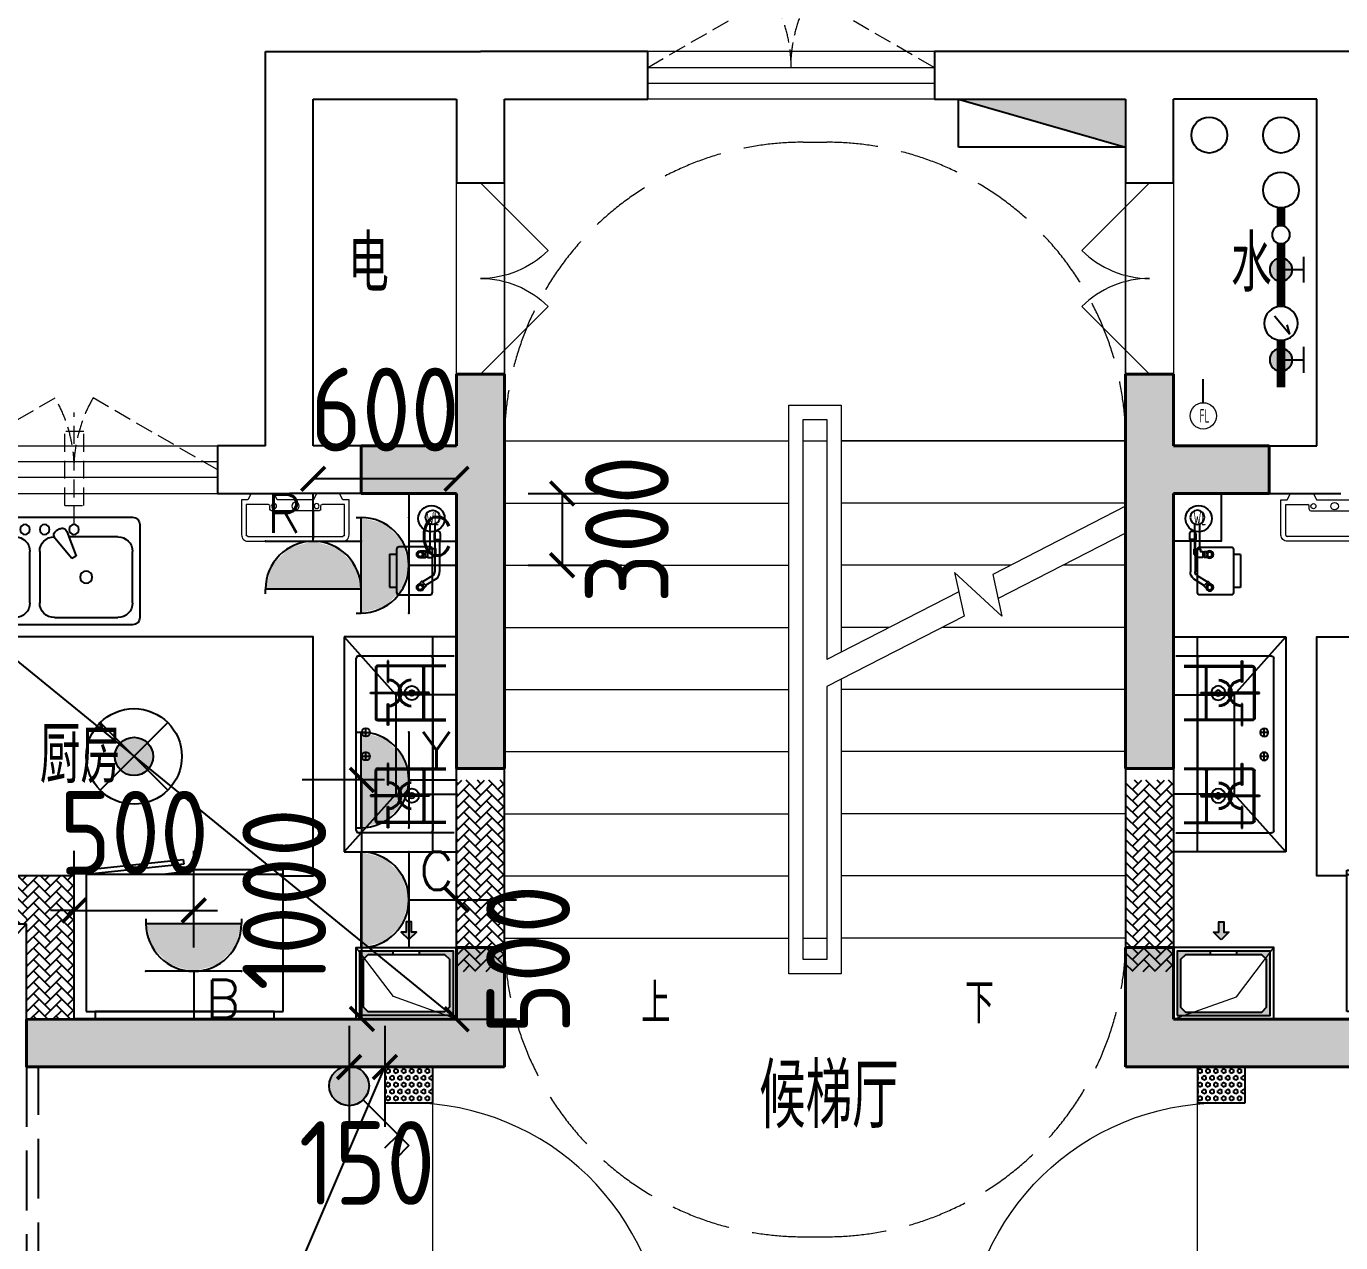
# Model space of a CAD drawing. Extents: x 3753737 to 4713801, y -857380 to 24339.
# Drawn here: x 4218312 to 4223813, y -701658 to -696568 of the extents above; entities that cross this region are included whole.
import ezdxf
from ezdxf.enums import TextEntityAlignment as Align

# ---------------------------------------------------------------- set-up
doc = ezdxf.new("R2010")
doc.units = 0
doc.header["$LTSCALE"] = 1000
doc.header["$MEASUREMENT"] = 0
for name, pattern in [('A户型$0$DASH', [0.35, 0.25, -0.1]), ('DASH', [0.35, 0.25, -0.1]), ('HIDDEN', [0.375, 0.25, -0.125])]:
    doc.linetypes.add(name, pattern=pattern)
doc.layers.get('0').update_dxf_attribs({"linetype": 'CONTINUOUS'})
doc.layers.get('Defpoints').update_dxf_attribs({"linetype": 'CONTINUOUS'})
for name, color, linetype in [('!!电气', 1, 'CONTINUOUS'), ('5fur', 175, 'CONTINUOUS'), ('AH-FURNITURE', 1, 'CONTINUOUS'), ('EQUIP-插座', 3, 'CONTINUOUS'), ('EQUIP-照明', 3, 'CONTINUOUS'), ('EQUIP_消火栓', 7, 'CONTINUOUS'), ('IP-bath&kitchen-JOHNSON', 4, 'CONTINUOUS'), ('LVTRY', 252, 'CONTINUOUS'), ('TEL_TEXT', 7, 'CONTINUOUS'), ('VPIPE-中水', 122, 'CONTINUOUS'), ('VPIPE-凝结', 150, 'CONTINUOUS'), ('VPIPE-消防', 1, 'TG_X'), ('VPIPE-给水', 3, 'TG_J'), ('WALL', 252, 'CONTINUOUS'), ('保温', 6, 'CONTINUOUS'), ('建筑-排气道', 252, 'CONTINUOUS'), ('污水', 3, 'CONTINUOUS'), ('给水', 4, 'CONTINUOUS')]:
    doc.layers.add(name, color=color, linetype=linetype)
for name, color, linetype, lineweight in [('COLUMN', 252, 'CONTINUOUS', 40), ('DIM_SYMB', 252, 'CONTINUOUS', 20), ('PUB_HATCH', 8, 'CONTINUOUS', 9), ('PUB_TEXT', 7, 'CONTINUOUS', 20), ('STAIR', 252, 'CONTINUOUS', 20), ('VPIPE-废水', 31, 'TG_F', 18), ('WINDOW', 146, 'CONTINUOUS', 20), ('平面-空调室内机', 176, 'CONTINUOUS', 9), ('平面-空调预留孔', 252, 'CONTINUOUS', 15), ('立面-洞口示意', 252, 'CONTINUOUS', 13)]:
    doc.layers.add(name, color=color, linetype=linetype, lineweight=lineweight)
doc.styles.add('_TCH_DIM', font='SIMPLEX', dxfattribs={"bigfont": 'GBCBIG'})
doc.styles.add('_TEL_DIM', font='SIMPLEX', dxfattribs={"width": 0.8, "height": 3.5, "bigfont": 'HZTXT'})
doc.styles.add('DIM_FONT', font='SIMPLEX', dxfattribs={"width": 0.7, "bigfont": 'GBCBIG'})
doc.styles.get("Standard").update_dxf_attribs({"font": 'gbenor.shx', "bigfont": 'gbcbig.shx'})
doc.styles.add('TG_LINETYPE', font='SIMPLEX', dxfattribs={"width": 0.8, "height": 3, "bigfont": 'HZTXT'})
doc.linetypes.add('TG_F', pattern='A,2,-0.3,["F",TG_LINETYPE,S=0.1,R=0,X=-0.23,Y=-0.15],0', length=2.3)
doc.linetypes.add('TG_J', pattern='A,2,-0.22,["J",TG_LINETYPE,S=0.1,R=0,X=-0.18,Y=-0.15],0', length=2.22)
doc.linetypes.add('TG_X', pattern='A,4,-0.3,["X",TG_LINETYPE,S=0.1,R=0,X=-0.23,Y=-0.15],0', length=4.3)
doc.dimstyles.get("Standard").update_dxf_attribs({"dimscale": 100, "dimtxt": 3.5, "dimasz": 1, "dimexe": 2.5, "dimexo": 3, "dimgap": 1.5, "dimtad": 1, "dimdec": 0, "dimzin": 0, "dimdsep": 46, "dimtxsty": 'Standard', "dimblk": 'ARCHTICK', "dimcen": 0.09, "dimadec": 0, "dimazin": 0, "dimtfac": 1, "dimtdec": 0, "dimtix": 1, "dimtmove": 2, "dimatfit": 3, "dimfxl": 1, "dimtolj": 1, "dimtzin": 0, "dimarcsym": 0})
pattern_1 = [(45, (0, 0), (0, 47.4157523), [100.584, -33.528]), (135, (23.708, 23.708), (3e-15, 47.4157523), [100.584, -33.528])]
pattern_2 = [(90, (0, 0), (-16.49778, 1e-15), [9.525, -19.05]), (210, (0, 0), (8.24889, -14.2874966), [9.525, -19.05]), (150, (6e-16, 9.525), (-8.24889, -14.2874966), [9.525, -19.05])]

# ---------------------------------------------------------------- blocks, each defined once
blk = doc.blocks.new('rtyg7uyhg')
at = {"layer": 'LVTRY'}
for p, q in [((193590.3, 45458.1), (193590.3, 45069.5)), ((194234.6, 45488.8), (193621, 45488.8)), ((193925.8, 45440.4), (193940.1, 45432.2)), ((194265.3, 45069.5), (194265.3, 45458.1)), ((193682.3, 45407), (193887.8, 45407)), ((193896.4, 45429.9), (193857.6, 45326.3)), ((193875.3, 45316), (193945.6, 45401.5)), ((194111.9, 45407), (194173.3, 45407)), ((193621, 45130.8), (193621, 45345.6)), ((194009.6, 45345.6), (194009.6, 45130.8)), ((194050.5, 45130.8), (194050.5, 45345.6)), ((194234.6, 45345.6), (194234.6, 45130.8)), ((193857.6, 45326.3), (193875.3, 45316)), ((193948.3, 45069.5), (193682.3, 45069.5)), ((194173.3, 45069.5), (194111.9, 45069.5)), ((193621, 45038.8), (194234.6, 45038.8))]:
    blk.add_line(p, q, dxfattribs=at)
for centre, radius in [((193866.4, 45437.7), 20.5), ((193989.2, 45437.7), 20.5), ((194071, 45437.7), 20.5), ((193815.3, 45238.2), 25.6), ((194137.5, 45238.2), 25.6)]:
    blk.add_circle(centre, radius, dxfattribs=at)
for centre, radius, start, end in [((193621, 45458.1), 30.7, 90, 180), ((193915.6, 45422.7), 20.5, 60, 159.4623), ((194234.6, 45458.1), 30.7, 360, 90), ((193682.3, 45345.6), 61.4, 90, 180), ((193929.8, 45414.5), 20.5, 320.5377, 60), ((193948.3, 45345.6), 61.4, 360, 90), ((194111.9, 45345.6), 61.4, 90, 180), ((194173.3, 45345.6), 61.4, 360, 90), ((193682.3, 45130.8), 61.4, 180, 270), ((193948.3, 45130.8), 61.4, 270, 360), ((194111.9, 45130.8), 61.4, 180, 270), ((194173.3, 45130.8), 61.4, 270, 360), ((193621, 45069.5), 30.7, 180, 270), ((194234.6, 45069.5), 30.7, 270, 360)]:
    blk.add_arc(centre, radius, start, end, dxfattribs=at)
at = {"layer": 'LVTRY', "style": 'DIM_FONT', "width": 0.8, "flags": 9}
for tag in ['YSIZE', 'XSIZE']:
    blk.add_attdef(tag, (193927.8, 45487.8), '', height=0.5, rotation=90, dxfattribs=at)
blk = doc.blocks.new('A$C60D053AF')
at = {"layer": 'AH-FURNITURE', "color": 8}
for p, q in [((232.5, -90), (128.3, -90)), ((232.5, -110), (128.3, -110)), ((192.5, -71), (327.6, -71)), ((192.5, -91), (327.6, -91)), ((341.7, -96.9), (370, -143.2)), ((355.9, -82.7), (384.2, -129)), ((245, -129.5), (245, -122.5)), ((265, -129.5), (265, -122.5)), ((255, -281), (255, -251)), ((393, -281), (393, -251)), ((255, -281), (393, -281))]:
    blk.add_line(p, q, dxfattribs=at)
for points in [[(170, -68, 1), (170, -94), (192.5, -94), (192.5, -68)], [(234, -251), (414, -251, 0.414214), (424, -241), (424, -111, 0.414214), (414, -101), (234, -101, 0.414214), (224, -111), (224, -241, 0.414214)], [(268, -122.5), (268, -107, 0.414214), (248, -87), (232.5, -87), (232.5, -113), (242, -113), (242, -122.5)], [(242, -152, 1), (268, -152), (268, -129.5), (242, -129.5)], [(383.8, -161.2, 1), (402.2, -142.8), (386.3, -126.9), (367.9, -145.3)]]:
    blk.add_lwpolyline(points, format="xyb", close=True, dxfattribs=at)
for centre, radius in [((100, -100), 30), ((255, -152), 15), ((255, -152), 10), ((393, -152), 15), ((393, -152), 10)]:
    blk.add_circle(centre, radius, dxfattribs=at)
for radius in [40, 20]:
    blk.add_arc((327.6, -111), radius, 45, 90, dxfattribs=at)
blk = doc.blocks.new('A-Kitchen-7')
at = {"layer": 'LVTRY'}
for p, q in [((-518.7, 779.7), (-7.2, 834.3)), ((-7.2, 834.3), (-3.6, 810.6)), ((-515, 756), (-518.7, 779.7)), ((-3.6, 810.6), (-515, 756)), ((-485.6, 760.5), (-484.9, 756)), ((-29.1, 767), (-112.1, 756)), ((-29.1, 767), (-35.2, 806.4)), ((515, 780), (0, 780)), ((0, 756), (0, 780)), ((515, 756), (515, 780)), ((515, 756), (-515, 756)), ((-515, 756), (-515, 40)), ((515, 40), (515, 756)), ((-515, 40), (515, 40))]:
    blk.add_line(p, q, dxfattribs=at)
blk.add_lwpolyline([(-468.9, 40), (-468.9, 0), (468.9, 0), (468.9, 40)], close=True, dxfattribs=at)
blk = doc.blocks.new('FRSDFDGDGDRGDR')
at = {"layer": '平面-空调预留孔', "color": 252}
for p, q in [((699612.3, 775044), (699612.3, 775441.2)), ((699618.9, 775447.8), (699746.3, 775447.8)), ((699746.3, 775447.8), (699746.3, 775355.4)), ((699719.9, 775342.2), (699719.9, 775143)), ((699726.5, 775348.8), (699739.7, 775348.8)), ((699726.5, 775136.4), (699739.7, 775136.4)), ((699746.3, 775129.8), (699746.3, 775037.4)), ((699746.3, 775037.4), (699618.9, 775037.4))]:
    blk.add_line(p, q, dxfattribs=at)
blk.add_lwpolyline([(699766.1, 775166.7), (699792.5, 775153.5), (699792.5, 775057.2), (699766.1, 775044), (699766.1, 775017.6), (699618.9, 775017.6, -0.414214), (699592.5, 775044), (699592.5, 775441.2, -0.414214), (699618.9, 775467.6), (699766.1, 775467.6), (699766.1, 775441.2), (699792.5, 775428), (699792.5, 775331.6), (699766.1, 775318.4)], format="xyb", close=True, dxfattribs=at)
for centre, radius in [((699739.7, 775331.6), 10.6), ((699739.7, 775243.2), 15.8), ((699739.7, 775153.5), 10.6)]:
    blk.add_circle(centre, radius, dxfattribs=at)
for centre, start, end in [((699618.9, 775441.2), 90, 180), ((699726.5, 775342.2), 90, 180), ((699739.7, 775355.4), 270, 360), ((699726.5, 775143), 180, 270), ((699739.7, 775129.8), 0, 90), ((699618.9, 775044), 180, 270)]:
    blk.add_arc(centre, 6.6, start, end, dxfattribs=at)
blk = doc.blocks.new('*U136')
h = blk.add_hatch(color=5)
h.set_gradient(color1=(0, 0, 255), rotation=180, tint=1)
h.paths.add_polyline_path([(0, 0), (-6.35, -6.35), (-6.35, -2.159), (-15, -2.159), (-15, 2.159), (-6.35, 2.159), (-6.35, 6.35)])
at = {"color": 0, "linetype": 'Continuous'}
blk.add_lwpolyline([(0, 0), (-6.35, -6.35), (-6.35, -2.159), (-15, -2.159), (-15, 2.159), (-6.35, 2.159), (-6.35, 6.35)], close=True, dxfattribs=at)
blk = doc.blocks.new('GDGDRGDRGRD')
at = {"layer": 'PUB_HATCH'}
blk.add_hatch(color=252, dxfattribs=at).paths.add_polyline_path([(430319.8, 370173.6), (430319.8, 370443.6), (430179.8, 370443.6), (430179.8, 370428.6), (430284.8, 370428.6), (430304.8, 370408.6), (430304.8, 370208.6), (430284.8, 370188.6), (429964.8, 370188.6), (429944.8, 370208.6), (429944.8, 370408.6), (429964.8, 370428.6), (430069.8, 370428.6), (430069.8, 370443.6), (429929.8, 370443.6), (429929.8, 370173.6)])
at = {"layer": 'LVTRY', "color": 251}
for p, q in [((430080.5, 371515.4), (429864.6, 371758.3)), ((430334.8, 371758.3), (429864.6, 371758.3)), ((429864.6, 371758.3), (429864.6, 370858.3)), ((430234.8, 370858.3), (430234.8, 371758.3)), ((430334.8, 371515.4), (430080.5, 371515.4)), ((430080.5, 371515.4), (430080.5, 371100.3)), ((429864.6, 370858.3), (430080.5, 371100.3)), ((430080.5, 371100.3), (430334.8, 371100.3)), ((429864.6, 370858.3), (430334.8, 370858.3))]:
    blk.add_line(p, q, dxfattribs=at)
at = {"layer": 'LVTRY'}
for p, q in [((429914.8, 370948.3), (429914.8, 371668.3)), ((429924.8, 371678.3), (430324.8, 371678.3)), ((430045.1, 371658.3), (430045.1, 371568.3)), ((430049.6, 371658.3), (430045.1, 371658.3)), ((430049.6, 371568.3), (430049.6, 371658.3)), ((430234.8, 371668.3), (430234.8, 370948.3)), ((429994.8, 371628.3), (429994.8, 371418.3)), ((429999.8, 371628.3), (429999.8, 371418.3)), ((430289.8, 371638.3), (430004.8, 371638.3)), ((430289.8, 371633.3), (430004.8, 371633.3)), ((430194.8, 371418.3), (430194.8, 371628.3)), ((430199.8, 371418.3), (430199.8, 371628.3)), ((430045.1, 371568.3), (430049.6, 371568.3)), ((429974.8, 371525.6), (430102.3, 371525.6)), ((429974.8, 371521.1), (429974.8, 371525.6)), ((430102.3, 371521.1), (429974.8, 371521.1)), ((430219.8, 371525.6), (430092.3, 371525.6)), ((430092.3, 371525.6), (430092.3, 371521.1)), ((430092.3, 371521.1), (430219.8, 371521.1)), ((430102.3, 371525.6), (430102.3, 371521.1)), ((430219.8, 371521.1), (430219.8, 371525.6)), ((430234.8, 371100.3), (430234.8, 371515.4)), ((430045.1, 371388.3), (430045.1, 371478.3)), ((430045.1, 371478.3), (430049.6, 371478.3)), ((430049.6, 371478.3), (430049.6, 371388.3)), ((429954.8, 371338.9), (429954.8, 371377.7)), ((430004.8, 371413.3), (430289.8, 371413.3)), ((430004.8, 371408.3), (430289.8, 371408.3)), ((430049.6, 371388.3), (430045.1, 371388.3)), ((429935.4, 371358.3), (429974.2, 371358.3)), ((429954.8, 371238.9), (429954.8, 371277.7)), ((429935.4, 371258.3), (429974.2, 371258.3)), ((430004.8, 371208.3), (430289.8, 371208.3)), ((430045.1, 371228.3), (430045.1, 371138.3)), ((430049.6, 371228.3), (430045.1, 371228.3)), ((430049.6, 371138.3), (430049.6, 371228.3)), ((429994.8, 370988.3), (429994.8, 371198.3)), ((429999.8, 370988.3), (429999.8, 371198.3)), ((430004.8, 371203.3), (430289.8, 371203.3)), ((430194.8, 371198.3), (430194.8, 370988.3)), ((430199.8, 371198.3), (430199.8, 370988.3)), ((430102.3, 371095.6), (429974.8, 371095.6)), ((429974.8, 371095.6), (429974.8, 371091.1)), ((430045.1, 371138.3), (430049.6, 371138.3)), ((430092.3, 371091.1), (430092.3, 371095.6)), ((430092.3, 371095.6), (430219.8, 371095.6)), ((430102.3, 371091.1), (430102.3, 371095.6)), ((430219.8, 371095.6), (430219.8, 371091.1)), ((429974.8, 371091.1), (430102.3, 371091.1)), ((430045.1, 370958.3), (430045.1, 371048.3)), ((430045.1, 371048.3), (430049.6, 371048.3)), ((430049.6, 371048.3), (430049.6, 370958.3)), ((430219.8, 371091.1), (430092.3, 371091.1)), ((430324.8, 370938.3), (429924.8, 370938.3)), ((430289.8, 370983.3), (430004.8, 370983.3)), ((430289.8, 370978.3), (430004.8, 370978.3)), ((430049.6, 370958.3), (430045.1, 370958.3))]:
    blk.add_line(p, q, dxfattribs=at)
at = {"layer": 'LVTRY', "color": 252}
for p, q in [((430069.8, 370428.6), (430069.8, 370443.6)), ((430179.8, 370428.6), (430179.8, 370443.6))]:
    blk.add_line(p, q, dxfattribs=at)
at = {"layer": 'LVTRY'}
blk.add_lwpolyline([(429608.8, 370758.3), (429734.8, 370758.3), (429734.8, 371758.3), (427634.8, 371758.3)], dxfattribs=at)
at = {"layer": 'LVTRY', "color": 252}
for points in [[(430334.8, 370158.6), (429914.8, 370158.6), (429914.8, 370458.6), (430334.8, 370458.6)], [(430319.8, 370173.6), (429929.8, 370173.6), (429929.8, 370443.6), (430319.8, 370443.6)], [(429964.8, 370428.6), (430284.8, 370428.6), (430304.8, 370408.6), (430304.8, 370208.6), (430284.8, 370188.6), (429964.8, 370188.6), (429944.8, 370208.6), (429944.8, 370408.6), (429964.8, 370428.6)]]:
    blk.add_lwpolyline(points, close=True, dxfattribs=at)
at = {"layer": 'LVTRY'}
for centre, radius in [((430147.3, 371523.3), 29.7), ((430147.3, 371523.3), 11.7), ((429954.8, 371358.3), 17), ((429954.8, 371258.3), 17), ((430147.3, 371093.3), 29.7), ((430147.3, 371093.3), 11.7)]:
    blk.add_circle(centre, radius, dxfattribs=at)
for centre, radius, start, end in [((429924.8, 371668.3), 10, 90, 180), ((430224.8, 371668.3), 10, 0, 90), ((430004.8, 371628.3), 10, 90, 180), ((430004.8, 371628.3), 5, 90, 180), ((430189.8, 371628.3), 10, 0, 90), ((430189.8, 371628.3), 5, 0, 90), ((430047.3, 371523.3), 56.7, 2.2742, 87.7258), ((430047.3, 371523.3), 52.2, 2.4704, 87.5296), ((430147.3, 371523.3), 56.7, 92.2742, 177.7258), ((430147.3, 371523.3), 52.2, 92.4704, 177.5296), ((430047.3, 371523.3), 56.7, 272.2742, 357.7258), ((430047.3, 371523.3), 52.2, 272.4704, 357.5296), ((430147.3, 371523.3), 56.7, 182.2742, 267.7258), ((430147.3, 371523.3), 52.2, 182.4704, 267.5296), ((430004.8, 371418.3), 10, 180, 270), ((430004.8, 371418.3), 5, 180, 270), ((430189.8, 371418.3), 5, 270, 0), ((430189.8, 371418.3), 10, 270, 0), ((430004.8, 371198.3), 10, 90, 180), ((430189.8, 371198.3), 10, 0, 90), ((430004.8, 371198.3), 5, 90, 180), ((430047.3, 371093.3), 56.7, 2.2742, 87.7258), ((430147.3, 371093.3), 56.7, 92.2742, 177.7258), ((430189.8, 371198.3), 5, 0, 90), ((430047.3, 371093.3), 52.2, 2.4704, 87.5296), ((430147.3, 371093.3), 52.2, 92.4704, 177.5296), ((430047.3, 371093.3), 56.7, 272.2742, 357.7258), ((430047.3, 371093.3), 52.2, 272.4704, 357.5296), ((430147.3, 371093.3), 56.7, 182.2742, 267.7258), ((430147.3, 371093.3), 52.2, 182.4704, 267.5296), ((430004.8, 370988.3), 10, 180, 270), ((430004.8, 370988.3), 5, 180, 270), ((430189.8, 370988.3), 5, 270, 0), ((430189.8, 370988.3), 10, 270, 0), ((429924.8, 370948.3), 10, 180, 270), ((430224.8, 370948.3), 10, 270, 0)]:
    blk.add_arc(centre, radius, start, end, dxfattribs=at)
at = {"layer": '立面-洞口示意', "color": 252}
blk.add_lwpolyline([(430334.8, 370158.6), (430071.3, 370252.5), (429914.8, 370458.6)], dxfattribs=at)
at = {"xscale": -1, "rotation": 270}
blk.add_blockref('FRSDFDGDGDRGDR', (-345582.7, -327434.2), dxfattribs=at)
at = {"xscale": -1}
blk.add_blockref('rtyg7uyhg', (622599.6, 326769.5), dxfattribs=at)
at = {"rotation": 270}
blk.add_blockref('A$C60D053AF', (430334.8, 372358.3), dxfattribs=at)
at = {"layer": 'LVTRY', "color": 1, "extrusion": (0, 0, -1), "xscale": -0.7999999999883585, "yscale": 0.7999999999883585, "zscale": -0.7999999999883585}
blk.add_blockref('A-Kitchen-7', (-429196.8, 370158.6), dxfattribs=at)
at = {"layer": '建筑-排气道', "xscale": -5, "yscale": 5, "zscale": 5, "rotation": 90}
blk.add_blockref('*U136', (430134.7, 370490.9), dxfattribs=at)
blk = doc.blocks.new('GFDGFSDFGD')
at = {"layer": 'PUB_HATCH'}
for points in [[(431616.6, 374623.7), (431616.6, 373473.7), (431816.6, 373473.7), (431816.6, 375123.7), (431616.6, 375123.7), (431616.6, 374823.7), (431216.6, 374823.7), (431216.6, 374623.7)], [(434616.6, 374623.7), (435016.6, 374623.7), (435016.6, 374823.7), (434616.6, 374823.7), (434616.6, 375123.7), (434416.6, 375123.7), (434416.6, 373473.7), (434616.6, 373473.7)], [(429816.4, 372423.2), (429816.6, 372224), (431816.6, 372224), (431816.6, 372724), (431616.6, 372724), (431616.6, 372424), (430016.6, 372424)], [(436416.8, 372423.2), (436216.6, 372424), (434616.6, 372424), (434616.6, 372724), (434416.6, 372724), (434416.6, 372224), (436416.6, 372224)]]:
    blk.add_hatch(color=256, dxfattribs=at).paths.add_polyline_path(points)
at = {"layer": 'COLUMN', "color": 252}
for p, q in [((431816.6, 375123.7), (431616.6, 375123.7)), ((431616.6, 375123.7), (431616.6, 374823.7)), ((431816.6, 373473.7), (431816.6, 375123.7)), ((434616.6, 375123.7), (434416.6, 375123.7)), ((434416.6, 375123.7), (434416.6, 373473.7)), ((434616.6, 374823.7), (434616.6, 375123.7)), ((431616.6, 374823.7), (431216.6, 374823.7)), ((431216.6, 374823.7), (431216.6, 374623.7)), ((435016.6, 374823.7), (434616.6, 374823.7)), ((435016.6, 374623.7), (435016.6, 374823.7)), ((431216.6, 374623.7), (431616.6, 374623.7)), ((431616.6, 374623.7), (431616.6, 373473.7)), ((434616.6, 374623.7), (435016.6, 374623.7)), ((434616.6, 373473.7), (434616.6, 374623.7)), ((431616.6, 373473.7), (431816.6, 373473.7)), ((434416.6, 373473.7), (434616.6, 373473.7)), ((431816.6, 372724), (431616.6, 372724)), ((431616.6, 372724), (431616.6, 372424)), ((431816.6, 372224), (431816.6, 372724)), ((434616.6, 372724), (434416.6, 372724)), ((434416.6, 372724), (434416.6, 372224)), ((434616.6, 372424), (434616.6, 372724)), ((430016.6, 372424), (429816.4, 372423.2)), ((429816.4, 372423.2), (429816.6, 372224)), ((431616.6, 372424), (430016.6, 372424)), ((436216.6, 372424), (434616.6, 372424)), ((429816.6, 372224), (431816.6, 372224)), ((434416.6, 372224), (436416.6, 372224))]:
    blk.add_line(p, q, dxfattribs=at)
blk = doc.blocks.new('GDFGDGRD')
at = {"layer": '保温', "linetype": 'ByBlock', "ltscale": 10}
h = blk.add_hatch(dxfattribs=at)
h.set_pattern_fill('AR-HBONE', color=251, scale=55)
h.set_pattern_definition(pattern_1)
h.paths.add_polyline_path([(431616.6, 372623.9), (431816.6, 372623.9), (431816.7, 373423.7), (431616.7, 373423.7)])
h = blk.add_hatch(dxfattribs=at)
h.set_pattern_fill('AR-HBONE', color=251, scale=55)
h.set_pattern_definition(pattern_1)
h.paths.add_polyline_path([(434616.6, 372623.9), (434416.6, 372623.9), (434416.5, 373423.7), (434616.5, 373423.7)])
h = blk.add_hatch(dxfattribs=at)
h.set_pattern_fill('AR-HBONE', color=251, scale=55)
h.set_pattern_definition(pattern_1)
h.paths.add_polyline_path([(429816.6, 372823.7), (429816.6, 373023.7), (429766.6, 373023.7), (429766.6, 372823.7)])
h = blk.add_hatch(dxfattribs=at)
h.set_pattern_fill('AR-HBONE', color=251, scale=55)
h.set_pattern_definition(pattern_1)
h.paths.add_polyline_path([(430017.8, 372423.6), (430016.6, 373023.7), (429816.6, 373023.7), (429817.8, 372423.6)])
at = {"layer": '保温', "linetype": 'Continuous', "ltscale": 10}
h = blk.add_hatch(dxfattribs=at)
h.set_pattern_fill('HEX', color=251, scale=10, angle=90, style=0)
h.set_pattern_definition(pattern_2)
h.paths.add_polyline_path([(431316.6, 372073.7), (431516.6, 372073.7), (431516.7, 372223.7), (431316.7, 372223.7)])
h = blk.add_hatch(dxfattribs=at)
h.set_pattern_fill('HEX', color=251, scale=10, angle=90, style=0)
h.set_pattern_definition(pattern_2)
h.paths.add_polyline_path([(434916.6, 372073.7), (434716.6, 372073.7), (434716.5, 372223.7), (434916.5, 372223.7)])
blk = doc.blocks.new('$TwtSys$00000434')
at = {"color": 252}
for p, q in [((-0.5, 0.5), (-0.5, -0.5)), ((-0.5, -0.5), (0.5, 0.5)), ((0.5, 0.5), (-0.5, 0.5)), ((0.5, -0.5), (0.5, 0.5)), ((-0.5, -0.5), (0.5, -0.5))]:
    blk.add_line(p, q, dxfattribs=at)
blk.add_solid([(0.5, -0.5), (0.5, 0.5), (-0.5, -0.5)], dxfattribs=at)
blk = doc.blocks.new('A$C2705576B')
at = {"layer": '给水'}
h = blk.add_hatch(color=252, dxfattribs=at)
edge = h.paths.add_edge_path()
edge.add_arc((417.5, -1741.2), 47.2, 0, 360)
h = blk.add_hatch(color=252, dxfattribs=at)
edge = h.paths.add_edge_path()
edge.add_arc((794.7, -1741.2), 47.2, 0, 360)
at = {"layer": '给水', "color": 252}
for p, q in [((363.1, -1645.4), (471.8, -1645.4)), ((417.5, -1741.2), (417.5, -1645.4)), ((740.3, -1645.4), (849, -1645.4)), ((794.7, -1741.2), (794.7, -1645.4)), ((601.1, -1768.1), (525.3, -1704.3)), ((525.3, -1704.3), (564, -1715))]:
    blk.add_line(p, q, dxfattribs=at)
at = {"layer": '给水', "color": 252, "const_width": 35.4}
for points in [[(499.1, -1741.2), (302.5, -1741.2)], [(903.5, -1741.2), (640.6, -1741.2)], [(1052.8, -1741.2), (978.5, -1741.2)]]:
    blk.add_lwpolyline(points, dxfattribs=at)
at = {"layer": '给水', "color": 252}
for centre, radius in [((417.5, -1741.2), 47.2), ((569.8, -1741.2), 70.8), ((794.7, -1741.2), 47.2), ((941, -1741.2), 37.5)]:
    blk.add_circle(centre, radius, dxfattribs=at)
blk = doc.blocks.new('dongkong')
at = {"layer": '平面-空调预留孔', "color": 8, "linetype": 'HIDDEN', "ltscale": 0.3}
for p, q in [((-603796, 210899.9), (-603796, 210431.5)), ((-603836, 210821), (-603836, 210510.8)), ((-603836, 210821), (-603756, 210821)), ((-603756, 210821), (-603756, 210510.8))]:
    blk.add_line(p, q, dxfattribs=at)
blk.add_lwpolyline([(-603756, 210510.8), (-603836, 210510.8)], dxfattribs=at)
blk = doc.blocks.new('FGDGDGRDGRRD')
at = {"layer": '5fur', "color": 252, "linetype": 'A户型$0$DASH'}
for p, q in [((428585, 369958.6), (428534.8, 369958.6)), ((428534.8, 369958.6), (428534.8, 368358.3)), ((428585, 369958.6), (428534.8, 369958.6)), ((428534.8, 369958.6), (428534.8, 368358.3)), ((428585, 368358.3), (428585, 369958.6)), ((428585, 368358.3), (428585, 369958.6))]:
    blk.add_line(p, q, dxfattribs=at)
blk = doc.blocks.new('$DorLib2D$00000001')
for p, q in [((0.45, 0.975), (0.5, 0.975)), ((0.45, 0), (0.45, 0.975)), ((0.5, 0), (0.5, 0.975)), ((0.5, 0), (0.45, 0))]:
    blk.add_line(p, q)
at = {"lineweight": 13}
blk.add_arc((0.475, 0), 0.975, 91.4693, 180, dxfattribs=at)
blk = doc.blocks.new('$WINLIB2D$00000001')
at = {"color": 0}
for points in [[(-0.5, 0.5), (-0.5, -0.5)], [(-0.5, 0.5), (0.5, 0.5)], [(0.5, -0.5), (0.5, 0.5)], [(0.5, 0.1667), (-0.5, 0.1667)], [(0.5, -0.1667), (-0.5, -0.1667)], [(-0.5, -0.5), (0.5, -0.5)]]:
    blk.add_lwpolyline(points, dxfattribs=at)
blk = doc.blocks.new('$DorLib2D$00000116')
at = {"color": 0}
for p, q in [((-0.5, 0), (-0.1464, 0.3536)), ((0.5, 0), (0.1464, 0.3536))]:
    blk.add_line(p, q, dxfattribs=at)
for centre, start, end in [((-0.5, 0), 0, 45), ((0.5, 0), 135, 180)]:
    blk.add_arc(centre, 0.5, start, end, dxfattribs=at)
blk = doc.blocks.new('A$C1C403CBE')
at = {"layer": 'DIM_SYMB', "color": 252}
for points in [[(11825, 8810, 0, 0, 0), (11825, 11735, 0, 0, 0), (13175, 11735, 0, 0, 0), (13175, 10650, 40, 0, 0), (13175, 10500, 0, 0, 0)], [(13175, 8810, 0, 0, 0), (13175, 10090, 40, 0, 0), (13175, 10240, 0, 0, 0)]]:
    blk.add_lwpolyline(points, format="xyseb", dxfattribs=at)
at = {"layer": 'IP-bath&kitchen-JOHNSON', "color": 252}
for points in [[(10800, 10800), (10800, 10600), (11000, 10600)], [(14200, 10800), (14200, 10600), (14000, 10600)]]:
    blk.add_lwpolyline(points, dxfattribs=at)
at = {"layer": 'STAIR', "color": 252}
for p, q in [((13800, 12450), (11200, 12450)), ((11200, 12450), (11200, 11020)), ((13800, 11020), (13800, 12450)), ((12390, 8790), (12390, 11170)), ((12390, 11170), (12610, 11170)), ((12610, 11170), (12610, 10136.2)), ((12450, 8850), (12450, 11110)), ((12450, 11110), (12550, 11110)), ((12550, 11110), (12550, 10105.4)), ((11200, 8940), (11200, 11020)), ((11200, 11020), (12390, 11020)), ((11200, 11020), (12390, 11020)), ((12450, 8940), (12450, 11020)), ((12450, 11020), (12550, 11020)), ((12550, 11020), (12550, 10105.4)), ((13800, 11020), (12610, 11020)), ((12610, 11020), (13800, 11020)), ((13800, 11020), (13800, 10747)), ((11200, 10760), (12390, 10760)), ((13800, 10760), (12610, 10760)), ((13800, 10747), (13244, 10461.6)), ((13800, 10634.6), (13265.8, 10360.4)), ((13800, 10634.6), (13800, 8940)), ((11200, 10500), (12390, 10500)), ((13318.8, 10500), (12610, 10500)), ((13281.6, 10287.2), (13084.4, 10470.1)), ((13084.4, 10470.1), (13123.7, 10287.5)), ((13244, 10461.6), (13281.6, 10287.2)), ((13800, 10500), (13537.8, 10500)), ((13101.9, 10388.7), (12550, 10105.4)), ((13123.7, 10287.5), (12550, 9993)), ((11200, 10240), (12390, 10240)), ((12812.2, 10240), (12610, 10240)), ((13800, 10240), (13031.2, 10240)), ((12610, 10023.8), (12610, 8790)), ((11200, 9980), (12390, 9980)), ((12550, 9993), (12550, 8940)), ((12550, 9993), (12550, 8850)), ((13800, 9980), (12610, 9980)), ((11200, 9720), (12390, 9720)), ((13800, 9720), (12610, 9720)), ((11200, 9460), (12390, 9460)), ((13800, 9460), (12610, 9460)), ((11200, 9200), (12390, 9200)), ((13800, 9200), (12610, 9200)), ((11200, 8940), (12390, 8940)), ((12450, 8940), (12550, 8940)), ((13800, 8940), (12610, 8940)), ((12550, 8850), (12450, 8850)), ((12610, 8790), (12390, 8790))]:
    blk.add_line(p, q, dxfattribs=at)
at = {"layer": 'STAIR', "color": 252, "linetype": 'DASH'}
for points in [[(11200, 11020, -0.414214), (12450, 12270), (12550, 12270, -0.414214), (13800, 11020)], [(11200, 8940, 0.414214), (12450, 7690), (12550, 7690, 0.414214), (13800, 8940)]]:
    blk.add_lwpolyline(points, format="xyb", dxfattribs=at)
at = {"layer": 'VPIPE-中水', "color": 252, "linetype": 'Continuous'}
for centre in [(10894.8, 10695), (14105.2, 10695)]:
    blk.add_circle(centre, 55, dxfattribs=at)
at = {"layer": 'VPIPE-凝结', "color": 252}
blk.add_line((14125, 11180), (14125, 11278), dxfattribs=at)
at = {"layer": 'VPIPE-废水', "color": 252}
blk.add_circle((14125, 11125), 55, dxfattribs=at)
at = {"layer": 'VPIPE-消防', "color": 252, "linetype": 'Continuous'}
blk.add_circle((14150, 12300), 75, dxfattribs=at)
at = {"layer": 'VPIPE-给水', "color": 252, "linetype": 'Continuous'}
for centre in [(14450, 12300), (14450, 12070)]:
    blk.add_circle(centre, 75, dxfattribs=at)
at = {"layer": 'WALL', "color": 252}
for p, q in [((10200, 12650), (11100, 12650)), ((10200, 11000), (10200, 12650)), ((11800, 12650), (11100, 12650)), ((11800, 12450), (11800, 12650)), ((13900, 12650), (13000, 12650)), ((13000, 12650), (13000, 12450)), ((14800, 12650), (13900, 12650)), ((10400, 12450), (11000, 12450)), ((10400, 11000), (10400, 12450)), ((11000, 12450), (11000, 12100)), ((11200, 12450), (11800, 12450)), ((11200, 12100), (11200, 12450)), ((13000, 12450), (13800, 12450)), ((13800, 12450), (13800, 12100)), ((14600, 12450), (14000, 12450)), ((14000, 12100), (14000, 12450)), ((14600, 11000), (14600, 12450)), ((11000, 12100), (11200, 12100)), ((13800, 12100), (14000, 12100)), ((11200, 11300), (11000, 11300)), ((11000, 11300), (11000, 11000)), ((11200, 10900), (11200, 11300)), ((14000, 11300), (13800, 11300)), ((13800, 11300), (13800, 10900)), ((14000, 11000), (14000, 11300)), ((10200, 11000), (10000, 11000)), ((10000, 11000), (10000, 10800)), ((11000, 11000), (10400, 11000)), ((14000, 11000), (14600, 11000)), ((11200, 8500), (11200, 10900)), ((13800, 10900), (13800, 8500.3)), ((10000, 10800), (10300, 10800)), ((11000, 10800), (10300, 10800)), ((11000, 8600), (11000, 10800)), ((14000, 10800), (14700, 10800)), ((14000, 10800), (14000, 8600.2)), ((9400, 9200), (9150, 9200)), ((9400, 8600), (9400, 9200)), ((9150, 9000), (9200, 9000)), ((9200, 8400), (9200, 9000)), ((10800, 8600), (9400, 8600)), ((11000, 8600), (10800, 8600)), ((14000, 8600.2), (14200.1, 8600)), ((14200, 8600), (15600, 8600)), ((11200, 8400), (11200, 8500)), ((13800, 8500.3), (13800, 8400.3)), ((10700, 8400), (9200, 8400)), ((10700, 8400), (10700, 8250)), ((10900, 8250), (10900, 8400)), ((11000, 8400), (10900, 8400)), ((11000, 8400), (11000, 8400)), ((11000, 8400), (11200, 8400)), ((14000, 8400.3), (13800, 8400.3)), ((14000, 8400.2), (14000, 8400.3)), ((14000, 8400.2), (14100, 8400.1)), ((14100, 8400.1), (14100, 8250)), ((14300, 8250), (14300, 8400)), ((14300, 8400), (15800, 8400)), ((10700, 8250), (10900, 8250)), ((14100, 8250), (14300, 8250))]:
    blk.add_line(p, q, dxfattribs=at)
at = {"layer": 'WINDOW', "color": 252}
for p, q in [((11000, 11300), (11000, 12100)), ((11200, 11300), (11200, 12100)), ((13800, 12100), (13800, 11300)), ((14000, 12100), (14000, 11300)), ((10900, 7150), (10900, 8250)), ((14100, 7150), (14100, 8250))]:
    blk.add_line(p, q, dxfattribs=at)
at = {"layer": 'WINDOW', "color": 252, "linetype": 'DASH', "ltscale": 0.3}
for points in [[(11800, 12583.3), (12319.6, 12883.3, -0.131652), (12400, 12583.3)], [(12998.1, 12583.3), (12478.5, 12883.3, 0.131652), (12398.1, 12583.3)], [(8800, 10900), (9319.6, 11200, -0.131652), (9400, 10900)], [(9998.1, 10900), (9478.5, 11200, 0.131652), (9398.1, 10900)]]:
    blk.add_lwpolyline(points, format="xyb", dxfattribs=at)
at = {"color": 252}
for name, p in [('GFDGFSDFGD', (-420616.6, -363823.7)), ('GDGDRGDRGRD', (-419334.8, -361557.7)), ('GDFGDGRD', (-420616.6, -363823.7))]:
    blk.add_blockref(name, p, dxfattribs=at)
at = {"color": 252, "xscale": -1}
blk.add_blockref('GDGDRGDRGRD', (444334.8, -361558.3), dxfattribs=at)
blk.add_blockref('FGDGDGRDGRRD', (-419334.8, -361558.3))
at = {"layer": 'EQUIP_消火栓', "color": 252, "xscale": -700, "yscale": 200, "zscale": 700, "rotation": 180}
blk.add_blockref('$TwtSys$00000434', (13450, 12350), dxfattribs=at)
at = {"layer": 'WINDOW', "color": 252, "xscale": -1200, "yscale": -200, "zscale": -1200}
blk.add_blockref('$WINLIB2D$00000001', (12400, 12550), dxfattribs=at)
at = {"layer": 'WINDOW', "color": 252}
for name, p, xscale, yscale, zscale, rotation in [('$DorLib2D$00000116', (11100, 11700), 800, -800, 800, 89.99999999024953), ('$DorLib2D$00000116', (13900, 11700), -800, -800, -800, 270.0000100699368), ('$WINLIB2D$00000001', (9400, 10900), -1200, 200, -1200, 179.9999999963283), ('$DorLib2D$00000001', (10800, 7700), -1100, -1100, -1100, 90.00000000947153), ('$DorLib2D$00000001', (14200, 7700), -1100, 1100, -1100, 89.99999999052845)]:
    blk.add_blockref(name, p, dxfattribs=dict(at, xscale=xscale, yscale=yscale, zscale=zscale, rotation=rotation))
at = {"layer": '平面-空调室内机', "color": 252, "ltscale": 0.3, "xscale": -1, "rotation": 180}
blk.add_blockref('dongkong', (613196, 221570.8), dxfattribs=at)
at = {"layer": '污水', "color": 252, "xscale": -1, "rotation": 269.999999999891}
blk.add_blockref('A$C2705576B', (16191.2, 10942.2), dxfattribs=at)
at = {"layer": 'DIM_SYMB', "color": 7, "style": '_TCH_DIM'}
for s, p in [('上', (11772.9, 8582.5)), ('下', (13127.5, 8582.5))]:
    blk.add_text(s, height=168.8, dxfattribs=at).set_placement(p)
at = {"layer": 'PUB_TEXT', "color": 252}
for s, height, p in [('电', 236.3, (10546.2, 11644.8)), ('水', 236.3, (14241, 11644.8)), ('厨房', 236.31, (9255.5, 9587.7)), ('候梯厅', 270.07, (12266.3, 8144.4))]:
    blk.add_text(s, height=height, dxfattribs=at).set_placement(p)
at = {"layer": 'PUB_TEXT', "color": 252, "width": 0.6}
for s, p in [('FL', (14109.6, 11097)), ('WL', (10873.8, 10667)), ('WL', (14084.2, 10667))]:
    blk.add_text(s, height=56, dxfattribs=at).set_placement(p)
blk = doc.blocks.new('$equip$00001149')
for p, q in [((-0.354, 0.354), (0.354, -0.354)), ((0.354, 0.354), (-0.354, -0.354))]:
    blk.add_line(p, q)
for radius in [0.5, 0.2]:
    blk.add_circle((0, 0), radius)
for points in [[(-0.1, 0.173), (0.1, 0.173), (-0.173, 0.1), (0.173, 0.1)], [(0, 0.2), (0, 0.2), (-0.1, 0.173), (0.1, 0.173)], [(-0.173, 0.1), (0.173, 0.1), (-0.2, 0), (0.2, 0)], [(-0.173, -0.1), (0.173, -0.1), (-0.2, 0), (0.2, 0)], [(-0.1, -0.173), (0.1, -0.173), (-0.173, -0.1), (0.173, -0.1)], [(0, -0.2), (0, -0.2), (-0.1, -0.173), (0.1, -0.173)]]:
    blk.add_solid(points)
at = {"flags": 9}
blk.add_attdef('A', (0, 0), '', height=0.00002, dxfattribs=at)
blk = doc.blocks.new('_ArchTick')
at = {"color": 0, "linetype": 'ByBlock', "const_width": 0.15}
blk.add_lwpolyline([(-0.5, -0.5), (0.5, 0.5)], dxfattribs=at)
blk = doc.blocks.new('*D207')
at = {"layer": '!!电气', "color": 0, "lineweight": -2, "transparency": 16777216}
for p, q in [((4219663.4, -700751), (4219663.4, -701172.9)), ((4219813.4, -700751), (4219813.4, -701172.9)), ((4219663.4, -700922.9), (4219563.4, -700922.9)), ((4219813.4, -700922.9), (4219663.4, -700922.9)), ((4219813.4, -700922.9), (4219913.4, -700922.9))]:
    blk.add_line(p, q, dxfattribs=at)
at = {"layer": 'Defpoints', "color": 0, "transparency": 16777216}
for p in [(4219663.4, -700451), (4219813.4, -700451), (4219663.4, -700922.9)]:
    blk.add_point(p, dxfattribs=at)
at = {"layer": '!!电气', "color": 0, "lineweight": -2, "transparency": 16777216, "xscale": 100, "yscale": 100, "zscale": 100}
blk.add_blockref('_ArchTick', (4219663.4, -700922.9), dxfattribs=at)
at = {"layer": '!!电气', "color": 0, "lineweight": -2, "transparency": 16777216, "xscale": 100, "yscale": 100, "zscale": 100, "rotation": 180}
blk.add_blockref('_ArchTick', (4219813.4, -700922.9), dxfattribs=at)
at = {"layer": '!!电气', "color": 0, "transparency": 16777216, "insert": (4219738.4, -701324.2), "char_height": 350, "attachment_point": 5}
blk.add_mtext('\\A1;150', dxfattribs=at)
blk = doc.blocks.new('$equip$00001963')
for p, q in [((0.147, 0.356), (0.625, 0.833)), ((0.625, 0.833), (0.766, 0.692)), ((0.512, 0.72), (0.653, 0.579))]:
    blk.add_line(p, q)
blk.add_circle((0, 0.208), 0.208)
for p in [(0, 0.417), (-0.208, 0.208), (0.208, 0.208), (0, 0)]:
    blk.add_point(p)
for points in [[(0, 0.417), (0, 0.417), (-0.104, 0.389), (0.104, 0.389)], [(-0.18, 0.313), (0.18, 0.313), (-0.208, 0.208), (0.208, 0.208)], [(-0.104, 0.389), (0.104, 0.389), (-0.18, 0.313), (0.18, 0.313)], [(-0.18, 0.104), (0.18, 0.104), (-0.208, 0.208), (0.208, 0.208)], [(-0.104, 0.028), (0.104, 0.028), (-0.18, 0.104), (0.18, 0.104)], [(0, 0), (0, 0), (-0.104, 0.028), (0.104, 0.028)]]:
    blk.add_solid(points)
at = {"layer": 'TEL_TEXT', "style": '_TEL_DIM', "flags": 1}
blk.add_attdef('A', text='', height=0.00002, dxfattribs=at).set_placement((0, 0), align=Align.MIDDLE_CENTER)
blk = doc.blocks.new('*D210')
at = {"layer": '!!电气', "color": 0, "lineweight": -2, "transparency": 16777216}
for p, q in [((4218513.4, -700422.6), (4218513.4, -700017.4)), ((4219013.4, -700422.6), (4219013.4, -700017.4)), ((4218513.4, -700267.4), (4218413.4, -700267.4)), ((4218513.4, -700267.4), (4219013.4, -700267.4)), ((4219013.4, -700267.4), (4219113.4, -700267.4))]:
    blk.add_line(p, q, dxfattribs=at)
at = {"layer": 'Defpoints', "color": 0, "transparency": 16777216}
for p in [(4219013.4, -700267.4), (4218513.4, -700722.6), (4219013.4, -700722.6)]:
    blk.add_point(p, dxfattribs=at)
at = {"layer": '!!电气', "color": 0, "lineweight": -2, "transparency": 16777216, "xscale": 100, "yscale": 100, "zscale": 100}
blk.add_blockref('_ArchTick', (4218513.4, -700267.4), dxfattribs=at)
at = {"layer": '!!电气', "color": 0, "lineweight": -2, "transparency": 16777216, "xscale": 100, "yscale": 100, "zscale": 100, "rotation": 180}
blk.add_blockref('_ArchTick', (4219013.4, -700267.4), dxfattribs=at)
at = {"layer": '!!电气', "color": 0, "transparency": 16777216, "insert": (4218763.4, -699942.4), "char_height": 350, "attachment_point": 5}
blk.add_mtext('\\A1;500', dxfattribs=at)
blk = doc.blocks.new('$equip$00001764')
for p, q in [((-0.5, 1.05), (-0.5, 1)), ((-0.5, 1), (0.5, 1)), ((0.5, 1.05), (0.5, 1)), ((0.5, 0.5), (-0.5, 0.5)), ((0, 0.5), (0, 0))]:
    blk.add_line(p, q)
blk.add_arc((0, 1), 0.5, 180, 0)
for p in [(-0.5, 0.5), (0.5, 0.5), (0, 0)]:
    blk.add_point(p)
for points in [[(0.433, 0.75), (-0.433, 0.75), (0.5, 1), (-0.5, 1)], [(0.25, 0.567), (-0.25, 0.567), (0.433, 0.75), (-0.433, 0.75)], [(0, 0.5), (0, 0.5), (0.25, 0.567), (-0.25, 0.567)]]:
    blk.add_solid(points)
at = {"color": 7, "style": '_TEL_DIM'}
blk.add_attdef('$TEXT$', text='', height=0.4, dxfattribs=at).set_placement((0.303, 0.211), align=Align.MIDDLE_CENTER)
at = {"color": 7, "style": '_TEL_DIM', "flags": 1}
blk.add_attdef('A', text='', height=0.00002, dxfattribs=at).set_placement((0, 0), align=Align.MIDDLE_CENTER)
blk = doc.blocks.new('*D211')
at = {"layer": '!!电气', "color": 0, "lineweight": -2, "transparency": 16777216}
for p, q in [((4219811.6, -699721.3), (4219467.2, -699721.3)), ((4219717.2, -700721.3), (4219717.2, -699721.3)), ((4219811.6, -700721.3), (4219467.2, -700721.3))]:
    blk.add_line(p, q, dxfattribs=at)
at = {"layer": 'Defpoints', "color": 0, "transparency": 16777216}
for p in [(4219717.2, -699721.3), (4220111.6, -699721.3), (4220111.6, -700721.3)]:
    blk.add_point(p, dxfattribs=at)
at = {"layer": '!!电气', "color": 0, "lineweight": -2, "transparency": 16777216, "xscale": 100, "yscale": 100, "zscale": 100}
for p, rotation in [((4219717.2, -699721.3), 90), ((4219717.2, -700721.3), 270)]:
    blk.add_blockref('_ArchTick', p, dxfattribs=dict(at, rotation=rotation))
at = {"layer": '!!电气', "color": 0, "transparency": 16777216, "insert": (4219392.2, -700221.3), "char_height": 350, "attachment_point": 5, "rotation": 90}
blk.add_mtext('\\A1;1000', dxfattribs=at)
blk = doc.blocks.new('*D212')
at = {"layer": '!!电气', "color": 0, "lineweight": -2, "transparency": 16777216}
for p, q in [((4220113.4, -698461.4), (4219513.4, -698461.4)), ((4219513.4, -698590.2), (4219513.4, -698711.4)), ((4220113.4, -698590.2), (4220113.4, -698711.4))]:
    blk.add_line(p, q, dxfattribs=at)
at = {"layer": 'Defpoints', "color": 0, "transparency": 16777216}
for p in [(4219513.4, -698290.2), (4220113.4, -698290.2), (4219513.4, -698461.4)]:
    blk.add_point(p, dxfattribs=at)
at = {"layer": '!!电气', "color": 0, "lineweight": -2, "transparency": 16777216, "xscale": 100, "yscale": 100, "zscale": 100, "rotation": 180}
blk.add_blockref('_ArchTick', (4219513.4, -698461.4), dxfattribs=at)
at = {"layer": '!!电气', "color": 0, "lineweight": -2, "transparency": 16777216, "xscale": 100, "yscale": 100, "zscale": 100}
blk.add_blockref('_ArchTick', (4220113.4, -698461.4), dxfattribs=at)
at = {"layer": '!!电气', "color": 0, "transparency": 16777216, "insert": (4219813.4, -698171.4), "char_height": 350, "attachment_point": 5}
blk.add_mtext('\\A1;600', dxfattribs=at)
blk = doc.blocks.new('*D213')
at = {"layer": '!!电气', "color": 0, "lineweight": -2, "transparency": 16777216}
for p, q in [((4220011.7, -700222.9), (4220363.4, -700222.9)), ((4220113.4, -700722.9), (4220113.4, -700222.9)), ((4220011.7, -700722.9), (4220363.4, -700722.9))]:
    blk.add_line(p, q, dxfattribs=at)
at = {"layer": 'Defpoints', "color": 0, "transparency": 16777216}
for p in [(4219711.7, -700222.9), (4220113.4, -700222.9), (4219711.7, -700722.9)]:
    blk.add_point(p, dxfattribs=at)
at = {"layer": '!!电气', "color": 0, "lineweight": -2, "transparency": 16777216, "xscale": 100, "yscale": 100, "zscale": 100}
for p, rotation in [((4220113.4, -700222.9), 90), ((4220113.4, -700722.9), 270)]:
    blk.add_blockref('_ArchTick', p, dxfattribs=dict(at, rotation=rotation))
at = {"layer": '!!电气', "color": 0, "transparency": 16777216, "insert": (4220413, -700472.9), "char_height": 350, "attachment_point": 5, "rotation": 90}
blk.add_mtext('\\A1;500', dxfattribs=at)
blk = doc.blocks.new('*D215')
at = {"layer": '!!电气', "color": 0, "lineweight": -2, "transparency": 16777216}
for p, q in [((4220413.4, -698522.9), (4220804.8, -698522.9)), ((4220554.8, -698522.9), (4220554.8, -698822.9)), ((4220413.4, -698822.9), (4220804.8, -698822.9))]:
    blk.add_line(p, q, dxfattribs=at)
at = {"layer": 'Defpoints', "color": 0, "transparency": 16777216}
for p in [(4220113.4, -698522.9), (4220113.4, -698822.9), (4220554.8, -698822.9)]:
    blk.add_point(p, dxfattribs=at)
at = {"layer": '!!电气', "color": 0, "lineweight": -2, "transparency": 16777216, "xscale": 100, "yscale": 100, "zscale": 100}
for p, rotation in [((4220554.8, -698522.9), 90), ((4220554.8, -698822.9), 270)]:
    blk.add_blockref('_ArchTick', p, dxfattribs=dict(at, rotation=rotation))
at = {"layer": '!!电气', "color": 0, "transparency": 16777216, "insert": (4220826.1, -698672.9), "char_height": 350, "attachment_point": 5, "rotation": 90}
blk.add_mtext('\\A1;300', dxfattribs=at)
blk = doc.blocks.new('*D217')
at = {"layer": '!!电气', "color": 0, "lineweight": -2, "transparency": 16777216}
for p, q in [((4218007.3, -700573.4), (4218007.3, -700473.4)), ((4218134.8, -700573.4), (4217757.3, -700573.4)), ((4218007.3, -700723.4), (4218007.3, -700573.4)), ((4218134.8, -700723.4), (4217757.3, -700723.4)), ((4218007.3, -700723.4), (4218007.3, -700823.4))]:
    blk.add_line(p, q, dxfattribs=at)
at = {"layer": 'Defpoints', "color": 0, "transparency": 16777216}
for p in [(4218007.3, -700573.4), (4218434.8, -700573.4), (4218434.8, -700723.4)]:
    blk.add_point(p, dxfattribs=at)
at = {"layer": '!!电气', "color": 0, "lineweight": -2, "transparency": 16777216, "xscale": 100, "yscale": 100, "zscale": 100}
for p, rotation in [((4218007.3, -700573.4), 270), ((4218007.3, -700723.4), 90)]:
    blk.add_blockref('_ArchTick', p, dxfattribs=dict(at, rotation=rotation))
at = {"layer": '!!电气', "color": 0, "transparency": 16777216, "insert": (4217682.3, -700648.4), "char_height": 350, "attachment_point": 5, "rotation": 90}
blk.add_mtext('\\A1;150', dxfattribs=at)

msp = doc.modelspace()

# ---------------------------------------------------------------- linework, layer by layer
at = {"layer": '!!电气'}
for points in [[(4217413.4, -698522.9), (4220113.4, -700722.9)], [(4215713.4, -703122.9), (4218313.4, -700322.9)], [(4218313.5, -704422.9), (4219813.4, -700922.9)]]:
    msp.add_lwpolyline(points, dxfattribs=at)

# ---------------------------------------------------------------- block references
msp.add_blockref('A$C1C403CBE', (4209113.4, -709322.9), dxfattribs=at)
at = {"layer": 'EQUIP-插座', "color": 2}
ref = msp.add_blockref('$equip$00001764', (4219513.4, -698522.9), dxfattribs=dict(at, xscale=400, yscale=400, zscale=400, rotation=180))
ref.add_attrib('$TEXT$', 'R', dxfattribs={"layer": '0', "color": 7, "height": 160, "style": '_TEL_DIM'}).set_placement((4219392.2, -698607.3), align=Align.MIDDLE_CENTER)
ref = msp.add_blockref('$equip$00001764', (4220113.4, -698822.9), dxfattribs=dict(at, xscale=400, yscale=400, zscale=400, rotation=90))
ref.add_attrib('$TEXT$', 'C', dxfattribs={"layer": '0', "color": 7, "height": 160, "style": '_TEL_DIM'}).set_placement((4220029, -698701.6), align=Align.MIDDLE_CENTER)
ref = msp.add_blockref('$equip$00001764', (4220113.4, -699721.3), dxfattribs=dict(at, xscale=400, yscale=400, zscale=400, rotation=90))
ref.add_attrib('$TEXT$', 'Y', dxfattribs={"layer": '0', "color": 7, "height": 160, "style": '_TEL_DIM'}).set_placement((4220029, -699600.1), align=Align.MIDDLE_CENTER)
ref = msp.add_blockref('$equip$00001764', (4220113.4, -700222.9), dxfattribs=dict(at, xscale=400, yscale=400, zscale=400, rotation=90))
ref.add_attrib('$TEXT$', 'C', dxfattribs={"layer": '0', "color": 7, "height": 160, "style": '_TEL_DIM'}).set_placement((4220029, -700101.6), align=Align.MIDDLE_CENTER)
at = {"layer": 'EQUIP-插座', "color": 2, "xscale": 400, "yscale": 400, "zscale": 400}
msp.add_blockref('$equip$00001764', (4219013.4, -700722), dxfattribs=at).add_auto_attribs({'$TEXT$': 'B'})
at = {"layer": 'EQUIP-照明', "color": 2, "xscale": 400, "yscale": 400, "zscale": 400}
msp.add_blockref('$equip$00001149', (4218763.4, -699622.9), dxfattribs=at)
at = {"layer": 'EQUIP-照明', "xscale": 400, "yscale": 400, "zscale": 400, "rotation": 270.0000000012968}
msp.add_blockref('$equip$00001963', (4219580.4, -701001.3), dxfattribs=at)

# ---------------------------------------------------------------- dimensions: what is measured, and where the dimension line sits
at = {"layer": '!!电气'}
for base, p1, p2, picture, middle in [((4219513.4, -698461.4), (4220113.4, -698290.2), (4219513.4, -698290.2), '*D212', (4219813.4, -698171.4)), ((4219663.4, -700922.9), (4219813.4, -700451), (4219663.4, -700451), '*D207', (4219738.4, -701324.2))]:
    dim = msp.add_linear_dim(base=base, p1=p1, p2=p2, dimstyle='Standard', override={"dimzin": 8}, dxfattribs=at)
    dim.commit()
    dim.dimension.update_dxf_attribs({"geometry": picture, "text_midpoint": middle, "dimtype": 128})
for base, p1, p2, picture, middle in [((4220554.8, -698822.9), (4220113.4, -698522.9), (4220113.4, -698822.9), '*D215', (4220826.1, -698672.9)), ((4220113.4, -700222.9), (4219711.7, -700722.9), (4219711.7, -700222.9), '*D213', (4220413, -700472.9))]:
    dim = msp.add_linear_dim(base=base, p1=p1, p2=p2, angle=90, dimstyle='Standard', override={"dimzin": 8}, dxfattribs=at)
    dim.commit()
    dim.dimension.update_dxf_attribs({"geometry": picture, "text_midpoint": middle, "dimtype": 128})
dim = msp.add_linear_dim(base=(4219013.4, -700267.4), p1=(4218513.4, -700722.6), p2=(4219013.4, -700722.6), dimstyle='Standard', override={"dimzin": 8}, dxfattribs=at)
dim.commit()
dim.dimension.update_dxf_attribs({"geometry": '*D210', "text_midpoint": (4218763.4, -699942.4)})
for base, p1, p2, picture, middle in [((4219717.2, -699721.3), (4220111.6, -700721.3), (4220111.6, -699721.3), '*D211', (4219392.2, -700221.3)), ((4218007.3, -700573.4), (4218434.8, -700723.4), (4218434.8, -700573.4), '*D217', (4217682.3, -700648.4))]:
    dim = msp.add_linear_dim(base=base, p1=p1, p2=p2, angle=90, dimstyle='Standard', override={"dimzin": 8}, dxfattribs=at)
    dim.commit()
    dim.dimension.update_dxf_attribs({"geometry": picture, "text_midpoint": middle})

doc.saveas('drawing.dxf')
